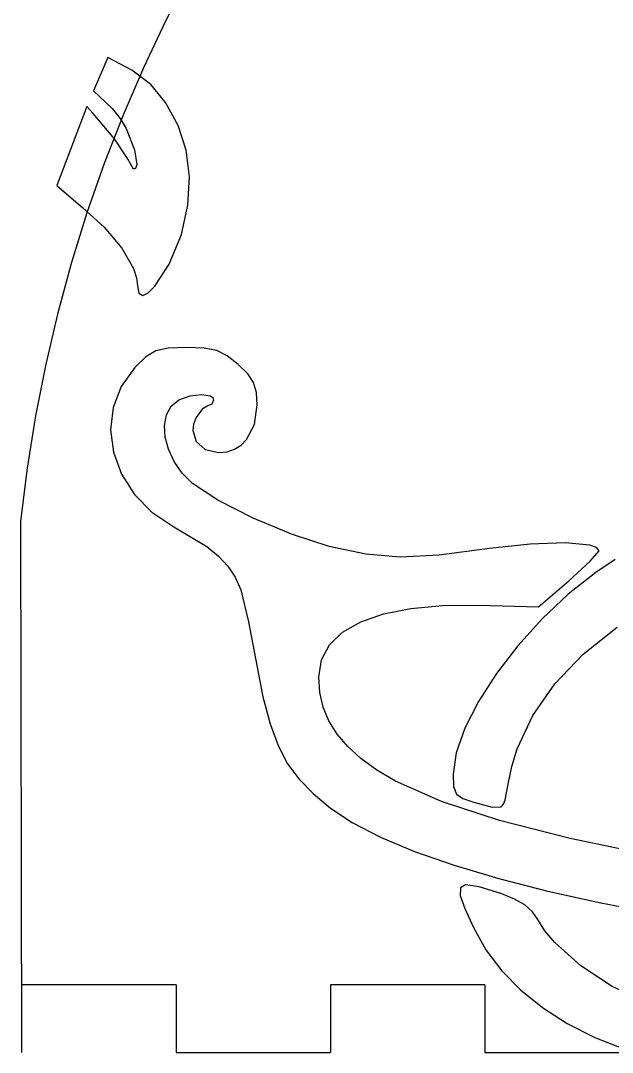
# Model space of a CAD drawing. Extents: x -23 to 237, y -4 to 293.
# Drawn here: x -23.3 to 29.2, y -0.2 to 91.4 of the extents above; entities that cross this region are included whole.
import ezdxf

# ---------------------------------------------------------------- set-up
doc = ezdxf.new("R2010")
doc.units = 0

msp = doc.modelspace()

# ---------------------------------------------------------------- linework, layer by layer
at = {"layer": 'Layer 1'}
for p, q in [((-8.312382, 95.426013), (-10.414332, 91.36024)), ((-10.414332, 91.36024), (-12.376019, 87.216536)), ((-15.5466, 88.1164), (-16.8246, 85.17911)), ((-15.54659, 88.1164), (-15.5466, 88.1164)), ((-13.401268, 87.014861), (-15.54659, 88.1164)), ((-12.376019, 87.216536), (-14.194778, 82.998275)), ((-11.736449, 85.725285), (-13.401268, 87.014861)), ((-16.8246, 85.17911), (-15.172086, 83.611584)), ((-10.418653, 84.122577), (-11.736449, 85.725285)), ((-17.418786, 83.78077), (-20.061596, 76.76877)), ((-16.856088, 83.14618), (-17.418786, 83.78077)), ((-15.172086, 83.611584), (-14.463179, 82.715041)), ((-9.3144, 82.08164), (-10.418653, 84.122577)), ((-14.9632, 80.909272), (-16.856088, 83.14618)), ((-14.194778, 82.998275), (-15.867944, 78.708831)), ((-14.463179, 82.715041), (-13.92599, 81.81497)), ((-13.92599, 81.81497), (-13.19013, 79.929607)), ((-8.587136, 79.89834), (-9.3144, 82.08164)), ((-13.799388, 79.15262), (-14.9632, 80.909272)), ((-13.19013, 79.929607), (-12.983989, 78.62656)), ((-8.293833, 77.537974), (-8.587136, 79.89834)), ((-13.256013, 78.229346), (-13.799388, 79.15262)), ((-15.867944, 78.708831), (-17.392851, 74.351577)), ((-13.097304, 78.270124), (-13.256013, 78.229346)), ((-12.983989, 78.62656), (-13.097304, 78.270124)), ((-8.435363, 75.029435), (-8.293833, 77.537974)), ((-20.061596, 76.76877), (-17.750596, 74.77097)), ((-17.392851, 74.351577), (-18.766834, 69.929889)), ((-17.750596, 74.77097), (-15.856274, 73.061259)), ((-9.012596, 72.40162), (-8.435363, 75.029435)), ((-15.856274, 73.061259), (-14.315221, 71.193827)), ((-10.087053, 69.77612), (-9.012596, 72.40162)), ((-14.315221, 71.193827), (-13.279255, 69.385229)), ((-18.766834, 69.929889), (-19.987227, 65.447138)), ((-11.371525, 67.816884), (-10.087053, 69.77612)), ((-13.279255, 69.385229), (-12.998124, 68.570666)), ((-12.998124, 68.570666), (-12.900196, 67.85202)), ((-12.900196, 67.85202), (-12.778555, 67.196315)), ((-11.962022, 67.239835), (-11.371525, 67.816884)), ((-12.778555, 67.196315), (-12.448432, 67.012615)), ((-12.448432, 67.012615), (-11.962022, 67.239835)), ((-19.987227, 65.447138), (-21.051366, 60.9067)), ((-10.183624, 62.331817), (-11.279988, 62.098734)), ((-8.56505, 62.3825), (-10.183624, 62.331817)), ((-8.565045, 62.38258), (-8.56505, 62.3825)), ((-7.00334, 62.327801), (-8.565045, 62.38258)), ((-5.876865, 62.111361), (-7.00334, 62.327801)), ((-12.167008, 61.561696), (-13.15755, 60.59915)), ((-11.279988, 62.098734), (-12.167008, 61.561696)), ((-4.946755, 61.655103), (-5.876865, 62.111361)), ((-3.974145, 60.88087), (-4.946755, 61.655103)), ((-21.051366, 60.9067), (-21.956584, 56.311949)), ((-13.15755, 60.59915), (-14.373033, 58.915771)), ((-3.134487, 60.043609), (-3.974145, 60.88087)), ((-2.620935, 59.26591), (-3.134487, 60.043609)), ((-14.373033, 58.915771), (-15.078452, 57.050304)), ((-2.363863, 58.399238), (-2.620935, 59.26591)), ((-9.91557, 57.175945), (-9.24045, 57.73221)), ((-9.24045, 57.73221), (-8.24097, 58.100478)), ((-8.24097, 58.100478), (-7.238537, 58.220396)), ((-7.238537, 58.220396), (-6.466186, 58.092996)), ((-6.466186, 58.092996), (-6.239114, 57.936874)), ((-6.15695, 57.71931), (-6.3036, 57.353164)), ((-6.239114, 57.936874), (-6.15695, 57.71931)), ((-2.293645, 57.29506), (-2.363863, 58.399238)), ((-15.078452, 57.050304), (-15.293185, 55.081689)), ((-10.337515, 56.404783), (-9.91557, 57.175945)), ((-7.172781, 56.896466), (-7.711345, 56.16438)), ((-6.656645, 57.201), (-7.172781, 56.896466)), ((-6.3036, 57.353164), (-6.656645, 57.201)), ((-2.538495, 55.559264), (-2.293645, 57.29506)), ((-21.956584, 56.311949), (-22.700217, 51.666257)), ((-10.515064, 55.473182), (-10.337515, 56.404783)), ((-7.711345, 56.16438), (-7.935776, 55.58932)), ((-15.293185, 55.081689), (-15.036613, 53.088865)), ((-10.456996, 54.435599), (-10.515064, 55.473182)), ((-7.935776, 55.58932), (-7.999933, 55.02992)), ((-7.999933, 55.02992), (-7.696105, 54.033327)), ((-3.230495, 54.221185), (-2.538495, 55.559264)), ((-10.172092, 53.34649), (-10.456996, 54.435599)), ((-3.724231, 53.726082), (-3.230495, 54.221185)), ((-9.66913, 52.260313), (-10.172092, 53.34649)), ((-7.696105, 54.033327), (-6.897222, 53.325046)), ((-6.897222, 53.325046), (-5.700645, 53.05552)), ((-5.700645, 53.05552), (-4.967284, 53.133332)), ((-4.967284, 53.133332), (-4.30582, 53.360159)), ((-4.30582, 53.360159), (-3.724231, 53.726082)), ((-15.036613, 53.088865), (-14.328113, 51.15077)), ((-8.956889, 51.231524), (-9.66913, 52.260313)), ((-22.700217, 51.666257), (-23.2796, 46.973)), ((-14.328113, 51.15077), (-13.187067, 49.346343)), ((-8.04415, 50.31458), (-8.956889, 51.231524)), ((-5.797661, 48.832923), (-8.04415, 50.31458)), ((-13.187067, 49.346343), (-11.632853, 47.754524)), ((-2.636462, 47.228294), (-5.797661, 48.832923)), ((-11.632853, 47.754524), (-9.68485, 46.45425)), ((-23.2796, 46.9735), (-23.19922, -0.1884)), ((0.854417, 45.769995), (-2.636462, 47.228294)), ((-9.68485, 46.45425), (-6.773555, 44.716019)), ((4.08995, 44.72733), (0.854417, 45.769995)), ((21.921398, 44.937838), (18.33145, 44.53406)), ((25.03002, 45.034832), (21.921398, 44.937838)), ((27.217507, 44.833766), (25.03002, 45.034832)), ((-6.773555, 44.716019), (-5.72052, 43.867775)), ((7.338757, 44.038315), (4.08995, 44.72733)), ((10.38927, 43.781942), (7.338757, 44.038315)), ((18.33145, 44.53406), (13.850498, 43.949947)), ((27.828385, 44.624185), (27.217507, 44.833766)), ((27.253434, 43.410875), (28.04405, 44.34336)), ((28.04405, 44.34336), (27.828385, 44.624185)), ((-5.72052, 43.867775), (-4.888286, 42.972889)), ((13.850498, 43.949947), (10.38927, 43.781942)), ((25.35326, 41.66962), (27.253434, 43.410875)), ((29.477744, 43.572295), (27.74616, 42.42353)), ((-4.888286, 42.972889), (-4.241147, 41.985944)), ((27.74616, 42.42353), (25.310615, 40.493566)), ((-4.241147, 41.985944), (-3.743397, 40.861522)), ((22.66306, 39.35245), (25.35326, 41.66962)), ((-3.743397, 40.861522), (-3.05324, 38.01858)), ((25.310615, 40.493566), (22.988916, 38.291228)), ((11.339777, 39.226316), (14.15274, 39.485436)), ((14.15274, 39.485436), (17.33567, 39.508)), ((17.33567, 39.508), (22.66306, 39.35245)), ((6.890849, 38.028665), (8.913555, 38.738205)), ((8.913555, 38.738205), (11.339777, 39.226316)), ((-3.05324, 38.01858), (-1.787934, 31.376872)), ((5.288432, 37.105261), (6.890849, 38.028665)), ((22.988916, 38.291228), (20.846064, 35.908517)), ((26.632612, 35.146918), (29.662751, 37.571122)), ((4.123081, 35.975556), (5.288432, 37.105261)), ((3.411568, 34.647115), (4.123081, 35.975556)), ((20.846064, 35.908517), (18.94706, 33.437431)), ((24.128716, 32.522499), (26.632612, 35.146918)), ((3.17067, 33.1275), (3.411568, 34.647115)), ((3.268547, 31.764065), (3.17067, 33.1275)), ((18.94706, 33.437431), (17.356906, 30.96997)), ((22.170548, 29.715637), (24.128716, 32.522499)), ((-1.787934, 31.376872), (-1.147422, 28.978405)), ((3.567081, 30.468497), (3.268547, 31.764065)), ((4.073622, 29.236878), (3.567081, 30.468497)), ((17.356906, 30.96997), (16.140604, 28.598134)), ((20.777597, 26.744101), (22.170548, 29.715637)), ((-1.147422, 28.978405), (-0.432674, 27.037767)), ((4.795524, 28.065286), (4.073622, 29.236878)), ((16.140604, 28.598134), (15.363155, 26.41392)), ((5.740139, 26.949803), (4.795524, 28.065286)), ((-0.432674, 27.037767), (0.40806, 25.437138)), ((6.914818, 25.88651), (5.740139, 26.949803)), ((20.299168, 25.202133), (20.777597, 26.744101)), ((8.326914, 24.871486), (6.914818, 25.88651)), ((15.363155, 26.41392), (15.08956, 24.50933)), ((0.40806, 25.437138), (1.426528, 24.058694)), ((9.98378, 23.900813), (8.326914, 24.871486)), ((19.96935, 23.62566), (20.299168, 25.202133)), ((1.426528, 24.058694), (2.674479, 22.784615)), ((14.061228, 22.076839), (9.98378, 23.900813)), ((15.08956, 24.50933), (15.138341, 23.40817)), ((15.138341, 23.40817), (15.38156, 22.746985)), ((19.720289, 22.237671), (19.96935, 23.62566)), ((2.674479, 22.784615), (4.20366, 21.49708)), ((19.205978, 20.383233), (14.061228, 22.076839)), ((15.38156, 22.746985), (15.964529, 22.337425)), ((15.964529, 22.337425), (17.03256, 21.99114)), ((17.03256, 21.99114), (18.559621, 21.591757)), ((19.570639, 21.842062), (19.720289, 22.237671)), ((4.20366, 21.49708), (6.138199, 20.203174)), ((18.559621, 21.591757), (19.352955, 21.616819)), ((19.352955, 21.616819), (19.570639, 21.842062)), ((6.138199, 20.203174), (8.6413, 18.9173)), ((25.47685, 18.788638), (19.205978, 20.383233)), ((8.6413, 18.9173), (11.670579, 17.653131)), ((32.93266, 17.2617), (25.47685, 18.788638)), ((11.670579, 17.653131), (15.183651, 16.42434)), ((15.183651, 16.42434), (19.13813, 15.244601)), ((16.2019, 14.6859), (15.739203, 14.427888)), ((16.20192, 14.68594), (16.2019, 14.6859)), ((17.414858, 14.50649), (16.20192, 14.68594)), ((19.13813, 15.244601), (23.491632, 14.127588)), ((15.739203, 14.427888), (15.728391, 13.744849)), ((15.728391, 13.744849), (16.126009, 12.585625)), ((19.41612, 13.87719), (17.414858, 14.50649)), ((20.546208, 13.420448), (19.41612, 13.87719)), ((23.491632, 14.127588), (28.20177, 13.086973)), ((21.443604, 12.895808), (20.546208, 13.420448)), ((22.124233, 12.291865), (21.443604, 12.895808)), ((28.20177, 13.086973), (33.22616, 12.13643)), ((16.126009, 12.585625), (16.8886, 10.89906)), ((22.60402, 11.59722), (22.124233, 12.291865)), ((23.234048, 10.612573), (22.60402, 11.59722)), ((16.8886, 10.89906), (18.00444, 8.911337)), ((24.112795, 9.579256), (23.234048, 10.612573)), ((26.43577, 7.505674), (24.112795, 9.579256)), ((18.00444, 8.911337), (19.402911, 7.061137)), ((29.211595, 5.654592), (26.43577, 7.505674)), ((19.402911, 7.061137), (21.076667, 5.353723)), ((-9.49327, 5.81226), (-23.1992, 5.81226)), ((-23.1992, 5.81226), (-23.1992, -0.18849)), ((-9.49327, 5.81226), (-9.49327, -0.18849)), ((4.21239, 5.81226), (4.21239, -0.18849)), ((17.9181, 5.81226), (4.21239, 5.81226)), ((17.9181, 5.81226), (17.9181, -0.18849)), ((32.07892, 4.30413), (29.211595, 5.654592)), ((21.076667, 5.353723), (23.018362, 3.794359)), ((23.018362, 3.794359), (25.22065, 2.388307)), ((25.22065, 2.388307), (27.676183, 1.140831)), ((27.676183, 1.140831), (30.377615, 0.057194)), ((-9.49327, -0.18849), (4.21239, -0.18849)), ((17.9181, -0.18849), (31.624, -0.18849))]:
    msp.add_line(p, q, dxfattribs=at)

doc.saveas('drawing.dxf')
